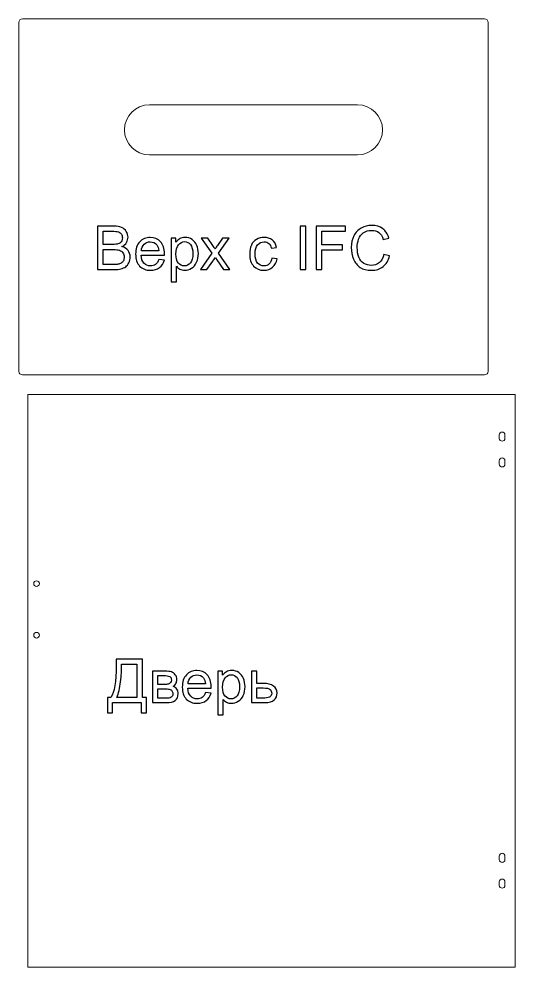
# Model space of a CAD drawing. Header units: millimetres. Extents: x -710 to 427, y -268 to 707.
# Drawn here: x 139 to 427, y 155 to 707 of the extents above; entities that cross this region are included whole.
import ezdxf

# ---------------------------------------------------------------- set-up
doc = ezdxf.new("R2010")
doc.units = ezdxf.units.MM
doc.header["$MEASUREMENT"] = 0
doc.layers.add('layer 1', color=7, linetype='Continuous')

msp = doc.modelspace()

# ---------------------------------------------------------------- linework, layer by layer
at = {"layer": 'layer 1', "color": 250, "lineweight": 9}
for points, knots in [([(409.7609, 499.658), (409.7609, 499.658), (140.7609, 499.658), (140.7609, 499.658), (139.6593, 499.658), (138.7609, 500.5564), (138.7609, 501.658), (138.7609, 501.658), (138.7609, 704.658), (138.7609, 704.658), (138.7609, 705.7596), (139.6593, 706.658), (140.7609, 706.658), (140.7609, 706.658), (409.7609, 706.658), (409.7609, 706.658), (410.8625, 706.658), (411.7609, 705.7596), (411.7609, 704.658), (411.7609, 704.658), (411.7609, 501.658), (411.7609, 501.658), (411.7609, 500.5564), (410.8625, 499.658), (409.7609, 499.658)], [0, 0, 0, 0, 0.125, 0.125, 0.125, 0.25, 0.25, 0.25, 0.375, 0.375, 0.375, 0.5, 0.5, 0.5, 0.625, 0.625, 0.625, 0.75, 0.75, 0.75, 0.875, 0.875, 0.875, 1, 1, 1, 1]), ([(335.8609, 627.558), (335.8609, 627.558), (214.6609, 627.558), (214.6609, 627.558), (206.6528, 627.558), (200.1609, 634.1498), (200.1609, 642.158), (200.1609, 650.1662), (206.6528, 656.758), (214.6609, 656.758), (214.6609, 656.758), (335.8609, 656.758), (335.8609, 656.758), (343.869, 656.758), (350.3609, 650.1662), (350.3609, 642.158), (350.3609, 634.1498), (343.869, 627.558), (335.8609, 627.558)], [0, 0, 0, 0, 0.16666667, 0.16666667, 0.16666667, 0.33333333, 0.33333333, 0.33333333, 0.5, 0.5, 0.5, 0.66666667, 0.66666667, 0.66666667, 0.83333333, 0.83333333, 0.83333333, 1, 1, 1, 1]), ([(143.9919, 488.2297), (143.9919, 488.2297), (427.4919, 488.2297), (427.4919, 488.2297), (427.4919, 488.2297), (427.4919, 155.2297), (427.4919, 155.2297), (427.4919, 155.2297), (143.9919, 155.2297), (143.9919, 155.2297), (143.9919, 155.2297), (143.9919, 488.2297), (143.9919, 488.2297)], [0, 0, 0, 0, 0.25, 0.25, 0.25, 0.5, 0.5, 0.5, 0.75, 0.75, 0.75, 1, 1, 1, 1]), ([(421.6419, 462.7297), (421.6419, 461.8184), (420.9032, 461.0797), (419.9919, 461.0797), (419.0806, 461.0797), (418.3419, 461.8184), (418.3419, 462.7297), (418.3419, 462.7297), (418.3419, 464.7297), (418.3419, 464.7297), (418.3419, 465.641), (419.0806, 466.3797), (419.9919, 466.3797), (420.9032, 466.3797), (421.6419, 465.641), (421.6419, 464.7297), (421.6419, 464.7297), (421.6419, 462.7297), (421.6419, 462.7297)], [0, 0, 0, 0, 0.16666667, 0.16666667, 0.16666667, 0.33333333, 0.33333333, 0.33333333, 0.5, 0.5, 0.5, 0.66666667, 0.66666667, 0.66666667, 0.83333333, 0.83333333, 0.83333333, 1, 1, 1, 1]), ([(421.6419, 447.7297), (421.6419, 447.7297), (421.6419, 449.7297), (421.6419, 449.7297), (421.6419, 450.641), (420.9032, 451.3797), (419.9919, 451.3797), (419.0806, 451.3797), (418.3419, 450.641), (418.3419, 449.7297), (418.3419, 449.7297), (418.3419, 447.7297), (418.3419, 447.7297), (418.3419, 446.8184), (419.0806, 446.0797), (419.9919, 446.0797), (420.9032, 446.0797), (421.6419, 446.8184), (421.6419, 447.7297)], [0, 0, 0, 0, 0.16666667, 0.16666667, 0.16666667, 0.33333333, 0.33333333, 0.33333333, 0.5, 0.5, 0.5, 0.66666667, 0.66666667, 0.66666667, 0.83333333, 0.83333333, 0.83333333, 1, 1, 1, 1]), ([(148.9919, 379.8797), (149.9032, 379.8797), (150.6419, 379.141), (150.6419, 378.2297), (150.6419, 377.3184), (149.9032, 376.5797), (148.9919, 376.5797), (148.0806, 376.5797), (147.3419, 377.3184), (147.3419, 378.2297), (147.3419, 379.141), (148.0806, 379.8797), (148.9919, 379.8797)], [0, 0, 0, 0, 0.25, 0.25, 0.25, 0.5, 0.5, 0.5, 0.75, 0.75, 0.75, 1, 1, 1, 1]), ([(148.9919, 349.8797), (149.9032, 349.8797), (150.6419, 349.141), (150.6419, 348.2297), (150.6419, 347.3184), (149.9032, 346.5797), (148.9919, 346.5797), (148.0806, 346.5797), (147.3419, 347.3184), (147.3419, 348.2297), (147.3419, 349.141), (148.0806, 349.8797), (148.9919, 349.8797)], [0, 0, 0, 0, 0.25, 0.25, 0.25, 0.5, 0.5, 0.5, 0.75, 0.75, 0.75, 1, 1, 1, 1]), ([(421.6419, 217.7297), (421.6419, 216.8184), (420.9032, 216.0797), (419.9919, 216.0797), (419.0806, 216.0797), (418.3419, 216.8184), (418.3419, 217.7297), (418.3419, 217.7297), (418.3419, 219.7297), (418.3419, 219.7297), (418.3419, 220.641), (419.0806, 221.3797), (419.9919, 221.3797), (420.9032, 221.3797), (421.6419, 220.641), (421.6419, 219.7297), (421.6419, 219.7297), (421.6419, 217.7297), (421.6419, 217.7297)], [0, 0, 0, 0, 0.16666667, 0.16666667, 0.16666667, 0.33333333, 0.33333333, 0.33333333, 0.5, 0.5, 0.5, 0.66666667, 0.66666667, 0.66666667, 0.83333333, 0.83333333, 0.83333333, 1, 1, 1, 1]), ([(418.3419, 202.7297), (418.3419, 201.8184), (419.0806, 201.0797), (419.9919, 201.0797), (420.9032, 201.0797), (421.6419, 201.8184), (421.6419, 202.7297), (421.6419, 202.7297), (421.6419, 204.7297), (421.6419, 204.7297), (421.6419, 205.641), (420.9032, 206.3797), (419.9919, 206.3797), (419.0806, 206.3797), (418.3419, 205.641), (418.3419, 204.7297), (418.3419, 204.7297), (418.3419, 202.7297), (418.3419, 202.7297)], [0, 0, 0, 0, 0.16666667, 0.16666667, 0.16666667, 0.33333333, 0.33333333, 0.33333333, 0.5, 0.5, 0.5, 0.66666667, 0.66666667, 0.66666667, 0.83333333, 0.83333333, 0.83333333, 1, 1, 1, 1])]:
    msp.add_open_spline(points, degree=3, knots=knots, dxfattribs=at)
at = {"layer": 'layer 1', "color": 142}
for points, knots in [([(184.3947, 560.878), (184.3947, 560.878), (184.3947, 586.1369), (184.3947, 586.1369), (184.3947, 586.1369), (193.8726, 586.1369), (193.8726, 586.1369), (195.8012, 586.1369), (197.3475, 585.8841), (198.5176, 585.3726), (199.6817, 584.861), (200.5931, 584.0732), (201.2516, 583.0089), (201.916, 581.9506), (202.2452, 580.8394), (202.2452, 579.6752), (202.2452, 578.5992), (201.9513, 577.582), (201.3692, 576.6295), (200.7871, 575.677), (199.9052, 574.9068), (198.7233, 574.3188), (200.2521, 573.872), (201.428, 573.1076), (202.2452, 572.0258), (203.0684, 570.9498), (203.48, 569.6739), (203.48, 568.204), (203.48, 567.0163), (203.2271, 565.9168), (202.7274, 564.8997), (202.2276, 563.8825), (201.6102, 563.1005), (200.8753, 562.5478), (200.1403, 562.001), (199.2172, 561.5836), (198.1119, 561.3013), (197.0006, 561.0191), (195.6424, 560.878), (194.0314, 560.878), (194.0314, 560.878), (184.3947, 560.878), (184.3947, 560.878)], [0, 0, 0, 0, 0.07142857, 0.07142857, 0.07142857, 0.14285714, 0.14285714, 0.14285714, 0.21428571, 0.21428571, 0.21428571, 0.28571429, 0.28571429, 0.28571429, 0.35714286, 0.35714286, 0.35714286, 0.42857143, 0.42857143, 0.42857143, 0.5, 0.5, 0.5, 0.57142857, 0.57142857, 0.57142857, 0.64285714, 0.64285714, 0.64285714, 0.71428571, 0.71428571, 0.71428571, 0.78571429, 0.78571429, 0.78571429, 0.85714286, 0.85714286, 0.85714286, 0.92857143, 0.92857143, 0.92857143, 1, 1, 1, 1]), ([(302.3576, 560.878), (302.3576, 560.878), (302.3576, 586.1369), (302.3576, 586.1369), (302.3576, 586.1369), (305.709, 586.1369), (305.709, 586.1369), (305.709, 586.1369), (305.709, 560.878), (305.709, 560.878), (305.709, 560.878), (302.3576, 560.878), (302.3576, 560.878)], [0, 0, 0, 0, 0.25, 0.25, 0.25, 0.5, 0.5, 0.5, 0.75, 0.75, 0.75, 1, 1, 1, 1]), ([(311.7709, 560.878), (311.7709, 560.878), (311.7709, 586.1369), (311.7709, 586.1369), (311.7709, 586.1369), (328.8101, 586.1369), (328.8101, 586.1369), (328.8101, 586.1369), (328.8101, 583.1736), (328.8101, 583.1736), (328.8101, 583.1736), (315.1223, 583.1736), (315.1223, 583.1736), (315.1223, 583.1736), (315.1223, 575.3066), (315.1223, 575.3066), (315.1223, 575.3066), (326.9756, 575.3066), (326.9756, 575.3066), (326.9756, 575.3066), (326.9756, 572.3433), (326.9756, 572.3433), (326.9756, 572.3433), (315.1223, 572.3433), (315.1223, 572.3433), (315.1223, 572.3433), (315.1223, 560.878), (315.1223, 560.878), (315.1223, 560.878), (311.7709, 560.878), (311.7709, 560.878)], [0, 0, 0, 0, 0.1, 0.1, 0.1, 0.2, 0.2, 0.2, 0.3, 0.3, 0.3, 0.4, 0.4, 0.4, 0.5, 0.5, 0.5, 0.6, 0.6, 0.6, 0.7, 0.7, 0.7, 0.8, 0.8, 0.8, 0.9, 0.9, 0.9, 1, 1, 1, 1]), ([(351.1351, 569.7386), (351.1351, 569.7386), (354.4865, 568.8919), (354.4865, 568.8919), (353.7868, 566.1462), (352.5285, 564.0589), (350.7117, 562.6184), (348.8949, 561.1779), (346.6724, 560.4547), (344.0442, 560.4547), (341.3278, 560.4547), (339.1171, 561.0074), (337.412, 562.1186), (335.7069, 563.224), (334.4134, 564.8291), (333.5256, 566.9281), (332.6377, 569.0331), (332.1909, 571.285), (332.1909, 573.6956), (332.1909, 576.3238), (332.6907, 578.6169), (333.6961, 580.5748), (334.7015, 582.5327), (336.1302, 584.0202), (337.9823, 585.0374), (339.8344, 586.0546), (341.8746, 586.5602), (344.0971, 586.5602), (346.6254, 586.5602), (348.7479, 585.9194), (350.4648, 584.6317), (352.1875, 583.3441), (353.387, 581.539), (354.0631, 579.2107), (354.0631, 579.2107), (350.7823, 578.4346), (350.7823, 578.4346), (350.2002, 580.269), (349.3477, 581.6096), (348.2364, 582.4445), (347.1252, 583.2853), (345.7258, 583.7027), (344.0384, 583.7027), (342.104, 583.7027), (340.4812, 583.2382), (339.1818, 582.3093), (337.8824, 581.3803), (336.9652, 580.1279), (336.4419, 578.5639), (335.9127, 576.9941), (335.6481, 575.3772), (335.6481, 573.7132), (335.6481, 571.5672), (335.9597, 569.6916), (336.583, 568.0923), (337.2062, 566.4872), (338.1764, 565.2936), (339.4934, 564.4999), (340.8104, 563.7061), (342.2333, 563.3122), (343.7679, 563.3122), (345.6376, 563.3122), (347.2134, 563.8531), (348.5069, 564.9291), (349.8004, 566.0109), (350.6765, 567.6102), (351.1351, 569.7386)], [0, 0, 0, 0, 0.04545455, 0.04545455, 0.04545455, 0.09090909, 0.09090909, 0.09090909, 0.13636364, 0.13636364, 0.13636364, 0.18181818, 0.18181818, 0.18181818, 0.22727273, 0.22727273, 0.22727273, 0.27272727, 0.27272727, 0.27272727, 0.31818182, 0.31818182, 0.31818182, 0.36363636, 0.36363636, 0.36363636, 0.40909091, 0.40909091, 0.40909091, 0.45454545, 0.45454545, 0.45454545, 0.5, 0.5, 0.5, 0.54545455, 0.54545455, 0.54545455, 0.59090909, 0.59090909, 0.59090909, 0.63636364, 0.63636364, 0.63636364, 0.68181818, 0.68181818, 0.68181818, 0.72727273, 0.72727273, 0.72727273, 0.77272727, 0.77272727, 0.77272727, 0.81818182, 0.81818182, 0.81818182, 0.86363636, 0.86363636, 0.86363636, 0.90909091, 0.90909091, 0.90909091, 0.95454545, 0.95454545, 0.95454545, 1, 1, 1, 1]), ([(187.7461, 575.5183), (187.7461, 575.5183), (193.2082, 575.5183), (193.2082, 575.5183), (194.6899, 575.5183), (195.7541, 575.6182), (196.395, 575.8123), (197.2476, 576.0651), (197.8884, 576.4884), (198.3177, 577.0764), (198.7469, 577.6644), (198.9644, 578.3993), (198.9644, 579.2871), (198.9644, 580.1279), (198.7645, 580.8688), (198.3588, 581.5038), (197.959, 582.1446), (197.3828, 582.5856), (196.6361, 582.8208), (195.8894, 583.056), (194.6076, 583.1736), (192.7967, 583.1736), (192.7967, 583.1736), (187.7461, 583.1736), (187.7461, 583.1736), (187.7461, 583.1736), (187.7461, 575.5183), (187.7461, 575.5183)], [0, 0, 0, 0, 0.11111111, 0.11111111, 0.11111111, 0.22222222, 0.22222222, 0.22222222, 0.33333333, 0.33333333, 0.33333333, 0.44444444, 0.44444444, 0.44444444, 0.55555556, 0.55555556, 0.55555556, 0.66666667, 0.66666667, 0.66666667, 0.77777778, 0.77777778, 0.77777778, 0.88888889, 0.88888889, 0.88888889, 1, 1, 1, 1]), ([(220.1664, 566.8047), (220.1664, 566.8047), (223.3767, 566.3813), (223.3767, 566.3813), (222.8769, 564.5175), (221.942, 563.0652), (220.578, 562.0363), (219.2139, 561.0074), (217.4735, 560.4899), (215.351, 560.4899), (212.6816, 560.4899), (210.5649, 561.3131), (209.001, 562.9594), (207.437, 564.5998), (206.655, 566.9105), (206.655, 569.8797), (206.655, 572.9489), (207.4428, 575.336), (209.0245, 577.0294), (210.6061, 578.7286), (212.6581, 579.5752), (215.1804, 579.5752), (217.6205, 579.5752), (219.6137, 578.7462), (221.16, 577.0823), (222.7064, 575.4183), (223.4825, 573.0782), (223.4825, 570.062), (223.4825, 569.8797), (223.4766, 569.6034), (223.4649, 569.2388), (223.4649, 569.2388), (209.83, 569.2388), (209.83, 569.2388), (209.9476, 567.2339), (210.512, 565.6934), (211.5351, 564.6292), (212.5523, 563.565), (213.8281, 563.0299), (215.351, 563.0299), (216.4857, 563.0299), (217.4559, 563.3298), (218.2555, 563.9295), (219.061, 564.5293), (219.696, 565.4876), (220.1664, 566.8047)], [0, 0, 0, 0, 0.06666667, 0.06666667, 0.06666667, 0.13333333, 0.13333333, 0.13333333, 0.2, 0.2, 0.2, 0.26666667, 0.26666667, 0.26666667, 0.33333333, 0.33333333, 0.33333333, 0.4, 0.4, 0.4, 0.46666667, 0.46666667, 0.46666667, 0.53333333, 0.53333333, 0.53333333, 0.6, 0.6, 0.6, 0.66666667, 0.66666667, 0.66666667, 0.73333333, 0.73333333, 0.73333333, 0.8, 0.8, 0.8, 0.86666667, 0.86666667, 0.86666667, 0.93333333, 0.93333333, 0.93333333, 1, 1, 1, 1]), ([(227.2983, 553.8577), (227.2983, 553.8577), (227.2983, 579.1872), (227.2983, 579.1872), (227.2983, 579.1872), (230.1206, 579.1872), (230.1206, 579.1872), (230.1206, 579.1872), (230.1206, 576.7824), (230.1206, 576.7824), (230.785, 577.7114), (231.5376, 578.4111), (232.3783, 578.8756), (233.2132, 579.34), (234.2304, 579.5752), (235.424, 579.5752), (236.988, 579.5752), (238.3638, 579.1754), (239.5574, 578.3699), (240.7509, 577.5703), (241.6505, 576.4355), (242.262, 574.9774), (242.8676, 573.5133), (243.1733, 571.9141), (243.1733, 570.1678), (243.1733, 568.304), (242.8382, 566.6224), (242.1679, 565.1231), (241.4976, 563.6297), (240.5216, 562.4831), (239.2399, 561.6835), (237.964, 560.8898), (236.6176, 560.4899), (235.2064, 560.4899), (234.1716, 560.4899), (233.2426, 560.7075), (232.4254, 561.1426), (231.6022, 561.5777), (230.9319, 562.1245), (230.4028, 562.7889), (230.4028, 562.7889), (230.4028, 553.8577), (230.4028, 553.8577), (230.4028, 553.8577), (227.2983, 553.8577), (227.2983, 553.8577)], [0, 0, 0, 0, 0.06666667, 0.06666667, 0.06666667, 0.13333333, 0.13333333, 0.13333333, 0.2, 0.2, 0.2, 0.26666667, 0.26666667, 0.26666667, 0.33333333, 0.33333333, 0.33333333, 0.4, 0.4, 0.4, 0.46666667, 0.46666667, 0.46666667, 0.53333333, 0.53333333, 0.53333333, 0.6, 0.6, 0.6, 0.66666667, 0.66666667, 0.66666667, 0.73333333, 0.73333333, 0.73333333, 0.8, 0.8, 0.8, 0.86666667, 0.86666667, 0.86666667, 0.93333333, 0.93333333, 0.93333333, 1, 1, 1, 1]), ([(244.4081, 560.878), (244.4081, 560.878), (251.0932, 570.3618), (251.0932, 570.3618), (251.0932, 570.3618), (244.902, 579.1872), (244.902, 579.1872), (244.902, 579.1872), (248.7178, 579.1872), (248.7178, 579.1872), (248.7178, 579.1872), (251.6106, 574.8656), (251.6106, 574.8656), (252.1457, 574.0543), (252.569, 573.3957), (252.8689, 572.8783), (253.3921, 573.6133), (253.8566, 574.2777), (254.2741, 574.8715), (254.2741, 574.8715), (257.3197, 579.1872), (257.3197, 579.1872), (257.3197, 579.1872), (261.1121, 579.1872), (261.1121, 579.1872), (261.1121, 579.1872), (254.8856, 570.3618), (254.8856, 570.3618), (254.8856, 570.3618), (261.5178, 560.878), (261.5178, 560.878), (261.5178, 560.878), (257.7431, 560.878), (257.7431, 560.878), (257.7431, 560.878), (253.9566, 566.5224), (253.9566, 566.5224), (253.9566, 566.5224), (253.0923, 567.8806), (253.0923, 567.8806), (253.0923, 567.8806), (248.2004, 560.878), (248.2004, 560.878), (248.2004, 560.878), (244.4081, 560.878), (244.4081, 560.878)], [0, 0, 0, 0, 0.06666667, 0.06666667, 0.06666667, 0.13333333, 0.13333333, 0.13333333, 0.2, 0.2, 0.2, 0.26666667, 0.26666667, 0.26666667, 0.33333333, 0.33333333, 0.33333333, 0.4, 0.4, 0.4, 0.46666667, 0.46666667, 0.46666667, 0.53333333, 0.53333333, 0.53333333, 0.6, 0.6, 0.6, 0.66666667, 0.66666667, 0.66666667, 0.73333333, 0.73333333, 0.73333333, 0.8, 0.8, 0.8, 0.86666667, 0.86666667, 0.86666667, 0.93333333, 0.93333333, 0.93333333, 1, 1, 1, 1]), ([(285.9241, 567.5808), (285.9241, 567.5808), (288.958, 567.1574), (288.958, 567.1574), (288.6229, 565.0702), (287.7762, 563.4415), (286.4062, 562.2597), (285.0363, 561.0779), (283.3488, 560.4899), (281.3556, 560.4899), (278.8568, 560.4899), (276.846, 561.3072), (275.329, 562.9418), (273.8062, 564.5763), (273.0477, 566.9164), (273.0477, 569.962), (273.0477, 571.9376), (273.377, 573.6603), (274.0296, 575.142), (274.6823, 576.6178), (275.6759, 577.729), (277.0165, 578.464), (278.3511, 579.2048), (279.8034, 579.5752), (281.3792, 579.5752), (283.3606, 579.5752), (284.9892, 579.0755), (286.2475, 578.07), (287.5116, 577.0646), (288.323, 575.6359), (288.6758, 573.7897), (288.6758, 573.7897), (285.6772, 573.3311), (285.6772, 573.3311), (285.3891, 574.5599), (284.8834, 575.483), (284.1485, 576.1063), (283.4194, 576.7236), (282.5374, 577.0352), (281.5026, 577.0352), (279.9386, 577.0352), (278.6686, 576.4767), (277.6867, 575.3595), (276.7107, 574.2365), (276.2227, 572.4726), (276.2227, 570.0502), (276.2227, 567.5925), (276.6931, 565.811), (277.6338, 564.6998), (278.5804, 563.5885), (279.8093, 563.0299), (281.3204, 563.0299), (282.5433, 563.0299), (283.5605, 563.4004), (284.3719, 564.1471), (285.1892, 564.8879), (285.7066, 566.0344), (285.9241, 567.5808)], [0, 0, 0, 0, 0.05263158, 0.05263158, 0.05263158, 0.10526316, 0.10526316, 0.10526316, 0.15789474, 0.15789474, 0.15789474, 0.21052632, 0.21052632, 0.21052632, 0.26315789, 0.26315789, 0.26315789, 0.31578947, 0.31578947, 0.31578947, 0.36842105, 0.36842105, 0.36842105, 0.42105263, 0.42105263, 0.42105263, 0.47368421, 0.47368421, 0.47368421, 0.52631579, 0.52631579, 0.52631579, 0.57894737, 0.57894737, 0.57894737, 0.63157895, 0.63157895, 0.63157895, 0.68421053, 0.68421053, 0.68421053, 0.73684211, 0.73684211, 0.73684211, 0.78947368, 0.78947368, 0.78947368, 0.84210526, 0.84210526, 0.84210526, 0.89473684, 0.89473684, 0.89473684, 0.94736842, 0.94736842, 0.94736842, 1, 1, 1, 1]), ([(210.0064, 571.7788), (210.0064, 571.7788), (220.2017, 571.7788), (220.2017, 571.7788), (220.0664, 573.3193), (219.6725, 574.4717), (219.0316, 575.2419), (218.0497, 576.4355), (216.7679, 577.0352), (215.1981, 577.0352), (213.7752, 577.0352), (212.5816, 576.559), (211.6115, 575.6065), (210.6472, 574.654), (210.1122, 573.3781), (210.0064, 571.7788)], [0, 0, 0, 0, 0.2, 0.2, 0.2, 0.4, 0.4, 0.4, 0.6, 0.6, 0.6, 0.8, 0.8, 0.8, 1, 1, 1, 1]), ([(230.1206, 569.9209), (230.1206, 567.5749), (230.5968, 565.8404), (231.5434, 564.7174), (232.4959, 563.5944), (233.6483, 563.0299), (235.0007, 563.0299), (236.3765, 563.0299), (237.5524, 563.612), (238.5284, 564.7762), (239.5103, 565.9404), (239.9983, 567.7395), (239.9983, 570.1796), (239.9983, 572.5079), (239.5221, 574.2483), (238.5637, 575.4066), (237.6053, 576.5649), (236.4647, 577.1411), (235.1359, 577.1411), (233.8188, 577.1411), (232.6547, 576.5237), (231.6434, 575.2949), (230.6262, 574.0601), (230.1206, 572.2727), (230.1206, 569.9209)], [0, 0, 0, 0, 0.125, 0.125, 0.125, 0.25, 0.25, 0.25, 0.375, 0.375, 0.375, 0.5, 0.5, 0.5, 0.625, 0.625, 0.625, 0.75, 0.75, 0.75, 0.875, 0.875, 0.875, 1, 1, 1, 1]), ([(187.7461, 563.8413), (187.7461, 563.8413), (194.0373, 563.8413), (194.0373, 563.8413), (195.1191, 563.8413), (195.8776, 563.8825), (196.3186, 563.9648), (197.0829, 564.1), (197.7297, 564.3293), (198.2471, 564.6527), (198.7645, 564.9761), (199.1878, 565.4465), (199.523, 566.0638), (199.8581, 566.6812), (200.0227, 567.3926), (200.0227, 568.1981), (200.0227, 569.1448), (199.7817, 569.962), (199.2937, 570.6617), (198.8115, 571.3614), (198.1413, 571.8494), (197.2828, 572.1316), (196.4303, 572.4138), (195.1956, 572.555), (193.5904, 572.555), (193.5904, 572.555), (187.7461, 572.555), (187.7461, 572.555), (187.7461, 572.555), (187.7461, 563.8413), (187.7461, 563.8413)], [0, 0, 0, 0, 0.1, 0.1, 0.1, 0.2, 0.2, 0.2, 0.3, 0.3, 0.3, 0.4, 0.4, 0.4, 0.5, 0.5, 0.5, 0.6, 0.6, 0.6, 0.7, 0.7, 0.7, 0.8, 0.8, 0.8, 0.9, 0.9, 0.9, 1, 1, 1, 1]), ([(195.2955, 334.271), (195.2955, 334.271), (210.6767, 334.271), (210.6767, 334.271), (210.6767, 334.271), (210.6767, 311.9754), (210.6767, 311.9754), (210.6767, 311.9754), (212.9344, 311.9754), (212.9344, 311.9754), (212.9344, 311.9754), (212.9344, 303.1207), (212.9344, 303.1207), (212.9344, 303.1207), (209.9711, 303.1207), (209.9711, 303.1207), (209.9711, 303.1207), (209.9711, 309.0121), (209.9711, 309.0121), (209.9711, 309.0121), (193.2494, 309.0121), (193.2494, 309.0121), (193.2494, 309.0121), (193.2494, 303.1207), (193.2494, 303.1207), (193.2494, 303.1207), (190.2861, 303.1207), (190.2861, 303.1207), (190.2861, 303.1207), (190.2861, 311.9754), (190.2861, 311.9754), (190.2861, 311.9754), (192.2264, 311.9754), (192.2264, 311.9754), (194.2725, 315.0446), (195.2955, 321.2476), (195.2955, 330.5786), (195.2955, 330.5786), (195.2955, 334.271), (195.2955, 334.271)], [0, 0, 0, 0, 0.07692308, 0.07692308, 0.07692308, 0.15384615, 0.15384615, 0.15384615, 0.23076923, 0.23076923, 0.23076923, 0.30769231, 0.30769231, 0.30769231, 0.38461538, 0.38461538, 0.38461538, 0.46153846, 0.46153846, 0.46153846, 0.53846154, 0.53846154, 0.53846154, 0.61538462, 0.61538462, 0.61538462, 0.69230769, 0.69230769, 0.69230769, 0.76923077, 0.76923077, 0.76923077, 0.84615385, 0.84615385, 0.84615385, 0.92307692, 0.92307692, 0.92307692, 1, 1, 1, 1]), ([(207.3253, 331.3077), (207.3253, 331.3077), (198.5058, 331.3077), (198.5058, 331.3077), (198.5058, 331.3077), (198.5058, 330.0142), (198.5058, 330.0142), (198.5058, 327.8622), (198.3118, 324.9165), (197.9237, 321.1829), (197.5416, 317.4494), (196.7772, 314.3802), (195.6483, 311.9754), (195.6483, 311.9754), (207.3253, 311.9754), (207.3253, 311.9754), (207.3253, 311.9754), (207.3253, 331.3077), (207.3253, 331.3077)], [0, 0, 0, 0, 0.16666667, 0.16666667, 0.16666667, 0.33333333, 0.33333333, 0.33333333, 0.5, 0.5, 0.5, 0.66666667, 0.66666667, 0.66666667, 0.83333333, 0.83333333, 0.83333333, 1, 1, 1, 1]), ([(216.5034, 327.3213), (216.5034, 327.3213), (223.6472, 327.3213), (223.6472, 327.3213), (225.3993, 327.3213), (226.7046, 327.1743), (227.563, 326.8803), (228.4156, 326.5863), (229.1505, 326.0513), (229.762, 325.2693), (230.3794, 324.4814), (230.6851, 323.5466), (230.6851, 322.4529), (230.6851, 321.5769), (230.5028, 320.8125), (230.1442, 320.1658), (229.7796, 319.5131), (229.2387, 318.9663), (228.5096, 318.5312), (229.3681, 318.2431), (230.0795, 317.7081), (230.6498, 316.9202), (231.2143, 316.1382), (231.4965, 315.2034), (231.4965, 314.1274), (231.3848, 312.3929), (230.7615, 311.1052), (229.6385, 310.2703), (228.5155, 309.4296), (226.881, 309.0121), (224.7408, 309.0121), (224.7408, 309.0121), (216.5034, 309.0121), (216.5034, 309.0121), (216.5034, 309.0121), (216.5034, 327.3213), (216.5034, 327.3213)], [0, 0, 0, 0, 0.08333333, 0.08333333, 0.08333333, 0.16666667, 0.16666667, 0.16666667, 0.25, 0.25, 0.25, 0.33333333, 0.33333333, 0.33333333, 0.41666667, 0.41666667, 0.41666667, 0.5, 0.5, 0.5, 0.58333333, 0.58333333, 0.58333333, 0.66666667, 0.66666667, 0.66666667, 0.75, 0.75, 0.75, 0.83333333, 0.83333333, 0.83333333, 0.91666667, 0.91666667, 0.91666667, 1, 1, 1, 1]), ([(247.3422, 314.9388), (247.3422, 314.9388), (250.5525, 314.5154), (250.5525, 314.5154), (250.0527, 312.6516), (249.1178, 311.1993), (247.7538, 310.1704), (246.3897, 309.1415), (244.6493, 308.624), (242.5268, 308.624), (239.8574, 308.624), (237.7407, 309.4472), (236.1768, 311.0935), (234.6128, 312.7339), (233.8308, 315.0446), (233.8308, 318.0138), (233.8308, 321.083), (234.6186, 323.4701), (236.2003, 325.1635), (237.7819, 326.8627), (239.8339, 327.7093), (242.3562, 327.7093), (244.7963, 327.7093), (246.7895, 326.8803), (248.3358, 325.2164), (249.8822, 323.5524), (250.6583, 321.2123), (250.6583, 318.1961), (250.6583, 318.0138), (250.6524, 317.7375), (250.6407, 317.3729), (250.6407, 317.3729), (237.0058, 317.3729), (237.0058, 317.3729), (237.1234, 315.368), (237.6878, 313.8275), (238.7109, 312.7633), (239.7281, 311.6991), (241.0039, 311.164), (242.5268, 311.164), (243.6615, 311.164), (244.6317, 311.4639), (245.4313, 312.0636), (246.2368, 312.6634), (246.8718, 313.6217), (247.3422, 314.9388)], [0, 0, 0, 0, 0.06666667, 0.06666667, 0.06666667, 0.13333333, 0.13333333, 0.13333333, 0.2, 0.2, 0.2, 0.26666667, 0.26666667, 0.26666667, 0.33333333, 0.33333333, 0.33333333, 0.4, 0.4, 0.4, 0.46666667, 0.46666667, 0.46666667, 0.53333333, 0.53333333, 0.53333333, 0.6, 0.6, 0.6, 0.66666667, 0.66666667, 0.66666667, 0.73333333, 0.73333333, 0.73333333, 0.8, 0.8, 0.8, 0.86666667, 0.86666667, 0.86666667, 0.93333333, 0.93333333, 0.93333333, 1, 1, 1, 1]), ([(254.4741, 301.9918), (254.4741, 301.9918), (254.4741, 327.3213), (254.4741, 327.3213), (254.4741, 327.3213), (257.2964, 327.3213), (257.2964, 327.3213), (257.2964, 327.3213), (257.2964, 324.9165), (257.2964, 324.9165), (257.9608, 325.8455), (258.7134, 326.5452), (259.5541, 327.0097), (260.389, 327.4741), (261.4062, 327.7093), (262.5998, 327.7093), (264.1638, 327.7093), (265.5396, 327.3095), (266.7332, 326.504), (267.9267, 325.7044), (268.8263, 324.5696), (269.4378, 323.1115), (270.0434, 321.6474), (270.3491, 320.0482), (270.3491, 318.3019), (270.3491, 316.4381), (270.014, 314.7565), (269.3437, 313.2572), (268.6734, 311.7638), (267.6974, 310.6172), (266.4157, 309.8176), (265.1398, 309.0239), (263.7934, 308.624), (262.3822, 308.624), (261.3474, 308.624), (260.4184, 308.8416), (259.6012, 309.2767), (258.778, 309.7118), (258.1077, 310.2586), (257.5786, 310.923), (257.5786, 310.923), (257.5786, 301.9918), (257.5786, 301.9918), (257.5786, 301.9918), (254.4741, 301.9918), (254.4741, 301.9918)], [0, 0, 0, 0, 0.06666667, 0.06666667, 0.06666667, 0.13333333, 0.13333333, 0.13333333, 0.2, 0.2, 0.2, 0.26666667, 0.26666667, 0.26666667, 0.33333333, 0.33333333, 0.33333333, 0.4, 0.4, 0.4, 0.46666667, 0.46666667, 0.46666667, 0.53333333, 0.53333333, 0.53333333, 0.6, 0.6, 0.6, 0.66666667, 0.66666667, 0.66666667, 0.73333333, 0.73333333, 0.73333333, 0.8, 0.8, 0.8, 0.86666667, 0.86666667, 0.86666667, 0.93333333, 0.93333333, 0.93333333, 1, 1, 1, 1]), ([(274.0239, 327.3213), (274.0239, 327.3213), (277.1283, 327.3213), (277.1283, 327.3213), (277.1283, 327.3213), (277.1283, 320.1599), (277.1283, 320.1599), (277.1283, 320.1599), (281.0559, 320.1599), (281.0559, 320.1599), (283.6194, 320.1599), (285.5891, 319.666), (286.9767, 318.6723), (288.3584, 317.6787), (289.0522, 316.3087), (289.0522, 314.5625), (289.0522, 313.0338), (288.476, 311.7285), (287.3177, 310.6408), (286.1653, 309.553), (284.3191, 309.0121), (281.7791, 309.0121), (281.7791, 309.0121), (274.0239, 309.0121), (274.0239, 309.0121), (274.0239, 309.0121), (274.0239, 327.3213), (274.0239, 327.3213)], [0, 0, 0, 0, 0.11111111, 0.11111111, 0.11111111, 0.22222222, 0.22222222, 0.22222222, 0.33333333, 0.33333333, 0.33333333, 0.44444444, 0.44444444, 0.44444444, 0.55555556, 0.55555556, 0.55555556, 0.66666667, 0.66666667, 0.66666667, 0.77777778, 0.77777778, 0.77777778, 0.88888889, 0.88888889, 0.88888889, 1, 1, 1, 1]), ([(219.6079, 319.5954), (219.6079, 319.5954), (222.9005, 319.5954), (222.9005, 319.5954), (224.2116, 319.5954), (225.1171, 319.666), (225.6051, 319.8012), (226.099, 319.9423), (226.54, 320.2187), (226.928, 320.642), (227.3161, 321.0595), (227.5101, 321.5651), (227.5101, 322.1531), (227.5101, 323.1232), (227.1691, 323.7935), (226.4929, 324.1757), (225.8109, 324.5579), (224.6467, 324.746), (223.0004, 324.746), (223.0004, 324.746), (219.6079, 324.746), (219.6079, 324.746), (219.6079, 324.746), (219.6079, 319.5954), (219.6079, 319.5954)], [0, 0, 0, 0, 0.125, 0.125, 0.125, 0.25, 0.25, 0.25, 0.375, 0.375, 0.375, 0.5, 0.5, 0.5, 0.625, 0.625, 0.625, 0.75, 0.75, 0.75, 0.875, 0.875, 0.875, 1, 1, 1, 1]), ([(237.1822, 319.9129), (237.1822, 319.9129), (247.3775, 319.9129), (247.3775, 319.9129), (247.2422, 321.4534), (246.8483, 322.6058), (246.2074, 323.376), (245.2255, 324.5696), (243.9437, 325.1693), (242.3739, 325.1693), (240.951, 325.1693), (239.7574, 324.6931), (238.7873, 323.7406), (237.823, 322.7881), (237.288, 321.5122), (237.1822, 319.9129)], [0, 0, 0, 0, 0.2, 0.2, 0.2, 0.4, 0.4, 0.4, 0.6, 0.6, 0.6, 0.8, 0.8, 0.8, 1, 1, 1, 1]), ([(257.2964, 318.055), (257.2964, 315.709), (257.7726, 313.9745), (258.7192, 312.8515), (259.6717, 311.7285), (260.8241, 311.164), (262.1765, 311.164), (263.5523, 311.164), (264.7282, 311.7461), (265.7042, 312.9103), (266.6861, 314.0745), (267.1741, 315.8736), (267.1741, 318.3137), (267.1741, 320.642), (266.6979, 322.3824), (265.7395, 323.5407), (264.7811, 324.699), (263.6405, 325.2752), (262.3117, 325.2752), (260.9946, 325.2752), (259.8305, 324.6578), (258.8192, 323.429), (257.802, 322.1942), (257.2964, 320.4068), (257.2964, 318.055)], [0, 0, 0, 0, 0.125, 0.125, 0.125, 0.25, 0.25, 0.25, 0.375, 0.375, 0.375, 0.5, 0.5, 0.5, 0.625, 0.625, 0.625, 0.75, 0.75, 0.75, 0.875, 0.875, 0.875, 1, 1, 1, 1]), ([(219.6079, 311.5521), (219.6079, 311.5521), (223.6825, 311.5521), (223.6825, 311.5521), (225.4346, 311.5521), (226.6399, 311.7579), (227.2926, 312.1636), (227.9452, 312.5752), (228.2862, 313.2748), (228.3215, 314.2803), (228.3215, 314.8623), (228.1333, 315.4091), (227.7571, 315.9089), (227.3749, 316.4087), (226.881, 316.7262), (226.2754, 316.8555), (225.6698, 316.9908), (224.6938, 317.0554), (223.3532, 317.0554), (223.3532, 317.0554), (219.6079, 317.0554), (219.6079, 317.0554), (219.6079, 317.0554), (219.6079, 311.5521), (219.6079, 311.5521)], [0, 0, 0, 0, 0.125, 0.125, 0.125, 0.25, 0.25, 0.25, 0.375, 0.375, 0.375, 0.5, 0.5, 0.5, 0.625, 0.625, 0.625, 0.75, 0.75, 0.75, 0.875, 0.875, 0.875, 1, 1, 1, 1]), ([(277.1283, 311.5521), (277.1283, 311.5521), (280.3974, 311.5521), (280.3974, 311.5521), (282.3671, 311.5521), (283.7723, 311.7932), (284.6131, 312.2753), (285.4539, 312.7574), (285.8772, 313.51), (285.8772, 314.5331), (285.8772, 315.3268), (285.5656, 316.0324), (284.9424, 316.6556), (284.3191, 317.273), (282.9433, 317.5846), (280.809, 317.5846), (280.809, 317.5846), (277.1283, 317.5846), (277.1283, 317.5846), (277.1283, 317.5846), (277.1283, 311.5521), (277.1283, 311.5521)], [0, 0, 0, 0, 0.14285714, 0.14285714, 0.14285714, 0.28571429, 0.28571429, 0.28571429, 0.42857143, 0.42857143, 0.42857143, 0.57142857, 0.57142857, 0.57142857, 0.71428571, 0.71428571, 0.71428571, 0.85714286, 0.85714286, 0.85714286, 1, 1, 1, 1])]:
    msp.add_open_spline(points, degree=3, knots=knots, dxfattribs=at)

doc.saveas('drawing.dxf')
